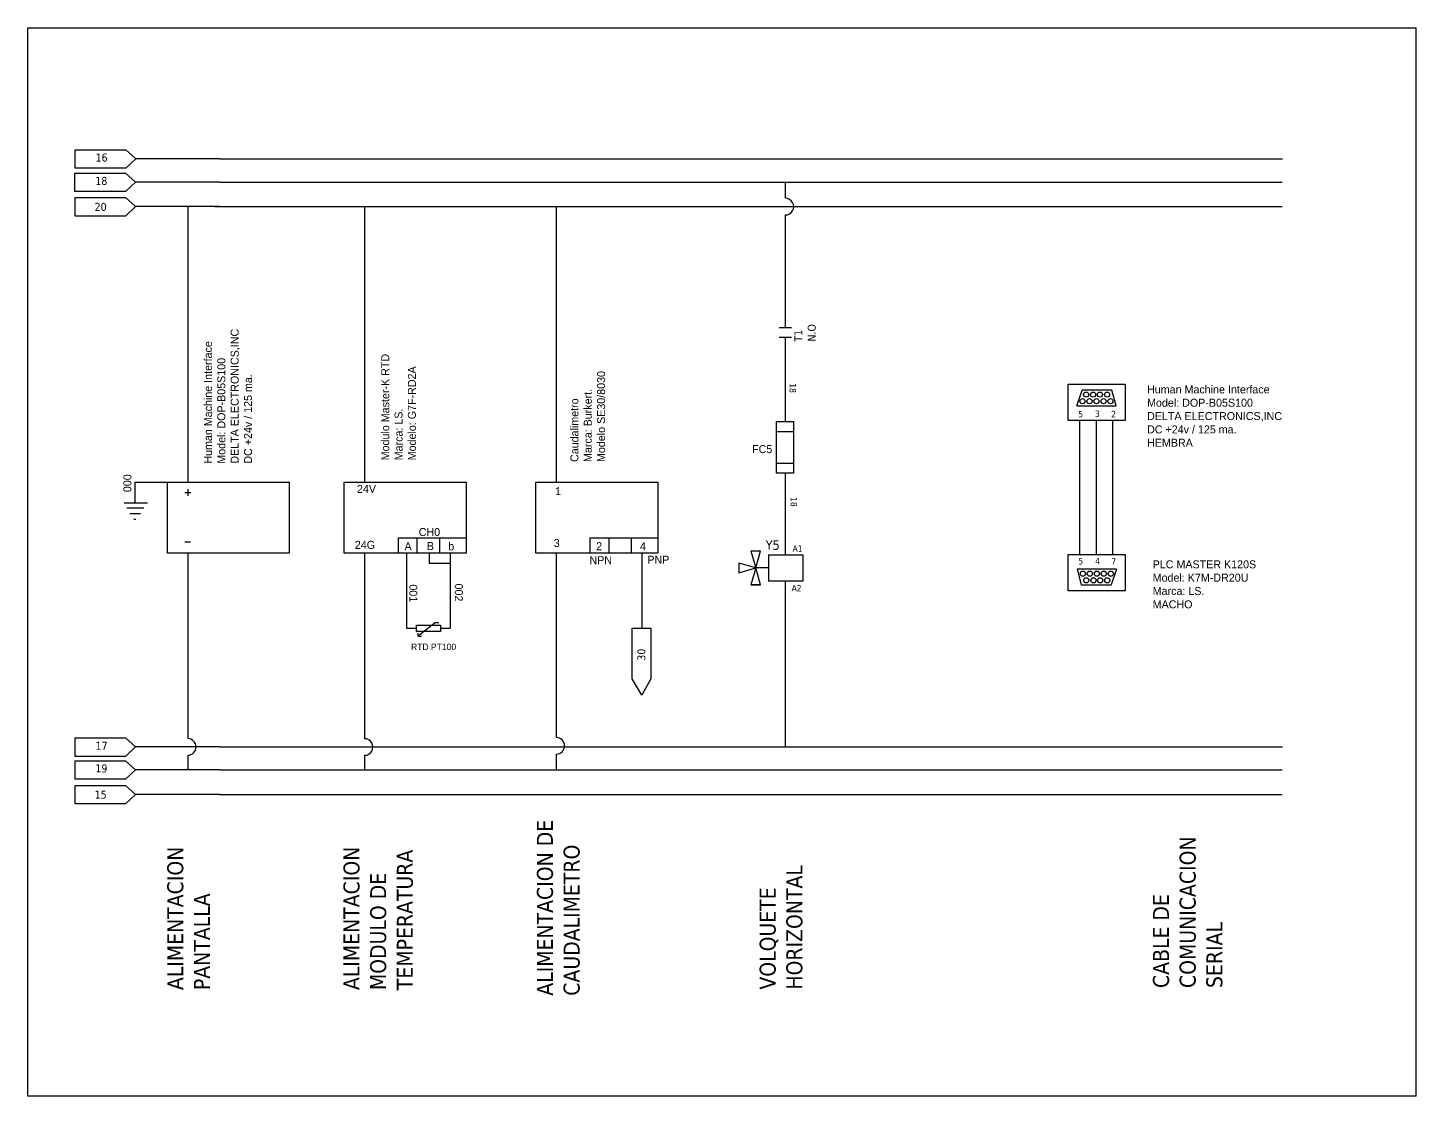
# Model space of a CAD drawing. Header units: millimetres. Extents: x 484 to 5511, y 1144 to 4084.
# Drawn here: x 5076.8 to 5510.6, y 1143.8 to 1477.8 of the extents above; entities that cross this region are included whole.
import ezdxf
from ezdxf.enums import TextEntityAlignment as Align

# ---------------------------------------------------------------- set-up
doc = ezdxf.new("R2010")
doc.units = ezdxf.units.MM
doc.layers.add('0 @ 1', color=7, linetype='Continuous')
doc.styles.add('Tahoma', font='tahoma.ttf')

# ---------------------------------------------------------------- blocks, each defined once
blk = doc.blocks.new('*U23')
at = {"linetype": 'Continuous'}
for p, q in [((-1.5, 1.92), (-1.5, -1.92)), ((1.5, 1.92), (1.5, -1.92))]:
    blk.add_line(p, q, dxfattribs=at)
at = {"style": 'Tahoma'}
for tag, p in [('Descripción', (0, 8.73)), ('Diseñador de referencia', (-0.18, 3.37))]:
    blk.add_attdef(tag, text='', height=1.5, dxfattribs=at).set_placement(p, align=Align.CENTER)
at = {"linetype": 'Continuous', "style": 'Tahoma', "flags": 8}
blk.add_attdef('Terminal 1', text='', height=1.5, dxfattribs=at).set_placement((-3.17, -0.8), align=Align.TOP_RIGHT)
blk.add_attdef('Terminal 2', text='', height=1.5, dxfattribs=at).set_placement((3.17, -0.8), align=Align.TOP_LEFT)

msp = doc.modelspace()

# ---------------------------------------------------------------- linework, layer by layer
for p, q in [((5076.815, 1143.794), (5076.815, 1477.794)), ((5076.815, 1477.794), (5510.611, 1477.794)), ((5510.611, 1143.794), (5510.611, 1477.794)), ((5091.638, 1439.667), (5107.408, 1439.667)), ((5091.638, 1433.904), (5091.638, 1439.667)), ((5107.408, 1439.667), (5110.531, 1436.86)), ((5110.531, 1436.86), (5107.408, 1433.904)), ((5136.762, 1436.86), (5110.531, 1436.86)), ((5136.762, 1436.86), (5468.801, 1436.86)), ((5091.562, 1432.375), (5107.332, 1432.375)), ((5091.562, 1426.612), (5091.562, 1432.375)), ((5107.408, 1433.904), (5091.638, 1433.904)), ((5107.332, 1432.375), (5110.455, 1429.568)), ((5110.455, 1429.568), (5107.332, 1426.612)), ((5136.685, 1429.568), (5110.455, 1429.568)), ((5136.685, 1429.568), (5468.724, 1429.568)), ((5313.512, 1424.473), (5313.512, 1429.568)), ((5107.332, 1426.612), (5091.562, 1426.612)), ((5091.588, 1424.685), (5107.357, 1424.685)), ((5091.588, 1418.922), (5091.588, 1424.685)), ((5107.357, 1424.685), (5110.481, 1421.878)), ((5107.357, 1418.922), (5091.588, 1418.922)), ((5110.481, 1421.878), (5107.357, 1418.922)), ((5136.685, 1421.878), (5110.481, 1421.878)), ((5126.784, 1421.878), (5126.784, 1335.761)), ((5135.251, 1421.878), (5468.724, 1421.878)), ((5182.052, 1421.878), (5182.052, 1335.761)), ((5241.941, 1421.878), (5241.941, 1335.761)), ((5313.458, 1419.283), (5313.458, 1383.944)), ((5313.458, 1380.944), (5313.458, 1354.738)), ((5313.468, 1379.717), (5313.468, 1354.756)), ((5313.468, 1378.675), (5313.468, 1354.756)), ((5404.53, 1359.604), (5406.192, 1364.511)), ((5415.56, 1364.511), (5406.192, 1364.511)), ((5416.901, 1359.604), (5415.56, 1364.511)), ((5404.53, 1359.604), (5416.901, 1359.604)), ((5405.357, 1355.039), (5405.357, 1313.159)), ((5410.633, 1355.039), (5410.633, 1313.159)), ((5415.753, 1355.039), (5415.753, 1313.159)), ((5310.727, 1351.609), (5316.003, 1351.609)), ((5310.727, 1341.687), (5316.003, 1341.687)), ((5313.468, 1338.536), (5313.468, 1319.904)), ((5110.229, 1335.761), (5110.229, 1329.272)), ((5110.229, 1335.761), (5120.432, 1335.761)), ((5125.91, 1332.525), (5127.765, 1332.525)), ((5126.837, 1333.604), (5126.837, 1331.495)), ((5106.948, 1329.272), (5114.26, 1329.272)), ((5107.72, 1327.684), (5113.079, 1327.684)), ((5108.674, 1325.96), (5111.989, 1325.96)), ((5109.991, 1324.235), (5110.536, 1324.235)), ((5313.468, 1319.904), (5313.468, 1313.052)), ((5125.84, 1317.129), (5127.695, 1317.129)), ((5192.547, 1318.392), (5213.802, 1318.392)), ((5192.547, 1318.392), (5192.547, 1313.554)), ((5198.416, 1318.392), (5198.416, 1313.554)), ((5205.406, 1318.392), (5205.406, 1313.554)), ((5252.436, 1318.392), (5273.691, 1318.392)), ((5252.436, 1318.392), (5252.436, 1313.554)), ((5258.305, 1318.392), (5258.305, 1313.554)), ((5265.295, 1318.392), (5265.295, 1313.554)), ((5126.784, 1313.554), (5126.784, 1255.585)), ((5182.052, 1313.554), (5182.052, 1255.561)), ((5195.123, 1313.554), (5195.123, 1290.092)), ((5202.202, 1313.554), (5202.202, 1310.381)), ((5202.202, 1310.381), (5208.741, 1310.381)), ((5208.741, 1313.554), (5208.741, 1290.092)), ((5241.941, 1313.554), (5241.941, 1255.933)), ((5268.63, 1313.554), (5268.63, 1290.092)), ((5304.252, 1308.932), (5298.976, 1310.432)), ((5298.976, 1310.432), (5298.976, 1307.432)), ((5302.752, 1314.208), (5304.252, 1308.932)), ((5305.752, 1314.208), (5302.752, 1314.208)), ((5304.252, 1308.932), (5305.752, 1314.208)), ((5308.276, 1313.052), (5318.958, 1313.052)), ((5308.276, 1313.052), (5308.276, 1304.808)), ((5318.958, 1313.052), (5318.958, 1304.808)), ((5298.976, 1307.432), (5304.252, 1308.932)), ((5304.252, 1308.932), (5302.752, 1303.657)), ((5308.276, 1308.932), (5304.252, 1308.932)), ((5305.752, 1303.657), (5304.252, 1308.932)), ((5417.004, 1308.593), (5404.633, 1308.593)), ((5404.633, 1308.593), (5405.974, 1303.686)), ((5417.004, 1308.593), (5415.341, 1303.686)), ((5302.752, 1303.657), (5305.752, 1303.657)), ((5305.413, 1303.657), (5303.09, 1303.657)), ((5318.958, 1304.808), (5308.276, 1304.808)), ((5313.468, 1304.808), (5313.468, 1297.957)), ((5405.974, 1303.686), (5415.341, 1303.686)), ((5313.468, 1297.957), (5313.468, 1252.987)), ((5195.123, 1290.092), (5198.232, 1290.092)), ((5204.163, 1291.91), (5198.756, 1287.651)), ((5198.756, 1287.651), (5198.756, 1288.58)), ((5204.163, 1291.91), (5205.229, 1291.91)), ((5205.742, 1290.092), (5208.741, 1290.092)), ((5265.673, 1274.322), (5265.673, 1290.092)), ((5265.673, 1290.092), (5271.437, 1290.092)), ((5271.437, 1290.092), (5271.437, 1274.322)), ((5198.756, 1287.651), (5199.822, 1287.651)), ((5268.63, 1269.216), (5265.673, 1274.322)), ((5271.437, 1274.322), (5268.63, 1269.216)), ((5091.617, 1255.795), (5107.386, 1255.795)), ((5091.617, 1250.031), (5091.617, 1255.795)), ((5107.386, 1255.795), (5110.51, 1252.987)), ((5107.386, 1250.031), (5091.617, 1250.031)), ((5110.51, 1252.987), (5107.386, 1250.031)), ((5136.74, 1252.987), (5110.51, 1252.987)), ((5126.792, 1250.387), (5126.792, 1245.821)), ((5136.74, 1252.987), (5468.779, 1252.987)), ((5182.033, 1250.366), (5182.033, 1245.82)), ((5241.939, 1250.732), (5241.939, 1245.816)), ((5091.588, 1248.623), (5107.357, 1248.623)), ((5091.588, 1242.859), (5091.588, 1248.623)), ((5107.357, 1248.623), (5110.481, 1245.816)), ((5110.481, 1245.816), (5107.357, 1242.859)), ((5136.711, 1245.816), (5110.481, 1245.816)), ((5136.711, 1245.816), (5468.75, 1245.816)), ((5107.357, 1242.859), (5091.588, 1242.859)), ((5091.613, 1240.933), (5107.383, 1240.933)), ((5091.613, 1235.169), (5091.613, 1240.933)), ((5107.383, 1240.933), (5110.506, 1238.126)), ((5110.506, 1238.126), (5107.383, 1235.169)), ((5136.711, 1238.126), (5110.506, 1238.126)), ((5136.711, 1238.126), (5468.75, 1238.126)), ((5107.383, 1235.169), (5091.613, 1235.169)), ((5510.611, 1143.794), (5076.815, 1143.794))]:
    msp.add_line(p, q)
for points in [[(5401.844, 1366.43), (5419.69, 1366.43), (5419.69, 1355.039), (5401.844, 1355.039)], [(5310.727, 1354.756), (5316.003, 1354.756), (5316.003, 1338.536), (5310.727, 1338.536)], [(5120.432, 1335.761), (5158.534, 1335.761), (5158.534, 1313.554), (5120.432, 1313.554)], [(5175.7, 1335.761), (5213.802, 1335.761), (5213.802, 1313.554), (5175.7, 1313.554)], [(5235.589, 1335.761), (5273.691, 1335.761), (5273.691, 1313.554), (5235.589, 1313.554)], [(5419.69, 1301.768), (5401.844, 1301.768), (5401.844, 1313.159), (5419.69, 1313.159)], [(5198.232, 1291.024), (5205.742, 1291.024), (5205.742, 1289.047), (5198.232, 1289.047)]]:
    msp.add_lwpolyline(points, close=True)
for centre in [(5407.462, 1363.13), (5409.655, 1363.13), (5411.793, 1363.13), (5414.016, 1363.13), (5406.346, 1361.058), (5408.539, 1361.058), (5410.677, 1361.058), (5412.9, 1361.058), (5415.051, 1361.058), (5406.483, 1307.139), (5407.517, 1305.067), (5408.633, 1307.139), (5409.741, 1305.067), (5410.857, 1307.139), (5411.879, 1305.067), (5412.995, 1307.139), (5414.072, 1305.067), (5415.188, 1307.139)]:
    msp.add_circle(centre, 0.802)
for centre, start, end in [((5313.511, 1421.878), 268.93884, 89.99509), ((5126.786, 1252.991), 270, 90), ((5182.055, 1252.967), 269.44763, 89.99867), ((5241.936, 1253.328), 270, 90)]:
    msp.add_arc(centre, 2.595, start, end)

# ---------------------------------------------------------------- block references
at = {"layer": '0 @ 1', "rotation": 270}
msp.add_blockref('*U23', (5313.472, 1382.444), dxfattribs=at)

# ---------------------------------------------------------------- texts
at = {"attachment_point": 1, "style": 'Tahoma'}
for s, insert, char_height, width in [('16', (5098.003, 1438.467), 2.5, 15.27778), ('18', (5097.926, 1431.175), 2.5, 15.27778), ('20', (5097.695, 1423.065), 2.5, 15.27778), ('5', (5405.03, 1358.024), 2, 2.33083), ('3', (5410.266, 1358.097), 2, 2.33083), ('2', (5415.319, 1358.04), 2, 2.33083), ('Y5', (5307.352, 1317.598), 3, 4.60148), ('A1', (5315.745, 1315.982), 2, 4.60148), ('5', (5405.054, 1312.017), 2, 2.33083), ('4', (5410.291, 1312.09), 2, 2.33083), ('7', (5415.343, 1312.033), 2, 2.33083), ('A2', (5315.448, 1303.631), 2, 4.60148), ('17', (5097.981, 1254.594), 2.5, 15.27778), ('19', (5097.952, 1247.525), 2.5, 15.27778), ('15', (5097.721, 1239.312), 2.5, 15.27778)]:
    msp.add_mtext(s, dxfattribs=dict(at, insert=insert, char_height=char_height, width=width))
at = {"insert": (5316.314, 1379.688), "char_height": 2.5, "attachment_point": 1, "rotation": 90, "style": 'Tahoma'}
msp.add_mtext_dynamic_manual_height_columns('T1\\PN.O', width=5.39125, gutter_width=15, heights=[0], dxfattribs=at)
at = {"char_height": 2.5, "attachment_point": 1}
for s, insert, width, rotation in [('Human Machine Interface \\PModel: DOP-B05S100\\PDELTA ELECTRONICS,INC\\PDC +24v / 125 ma.', (5131.871, 1341.529), 57.68093, 90), ('Modulo Master-K RTD\\PMarca: LS.\\PModelo: G7F-RD2A', (5187.247, 1342.587), 48.96628, 90), ('Caudalimetro \\PMarca: Burkert. \\PModelo SE30/8030', (5246.35, 1342.056), 59.0902, 90), ('000', (5109.162, 1338.203), 15.27778, 270), ('001', (5198.521, 1303.801), 15.27778, 270), ('002', (5212.748, 1304.053), 15.27778, 270)]:
    msp.add_mtext(s, dxfattribs=dict(at, insert=insert, width=width, rotation=rotation))
at = {"attachment_point": 1, "style": 'Tahoma'}
for s, insert, char_height, width, rotation in [('18', (5316.807, 1366.648), 2, 8.27999, 270), ('18', (5317.149, 1331.066), 2, 8.27999, 270), ('30', (5267.261, 1279.933), 2.5, 15.27778, 90), ('ALIMENTACION DE CAUDALIMETRO', (5235.894, 1175.212), 5, 58.43691, 90), ('CABLE DE COMUNICACION SERIAL', (5428.361, 1177.622), 5, 58.43691, 90), ('ALIMENTACION PANTALLA', (5120.395, 1176.969), 5, 58.43691, 90), ('ALIMENTACION MODULO DE TEMPERATURA', (5175.449, 1176.969), 5, 58.43691, 90), ('VOLQUETE HORIZONTAL', (5305.477, 1177.118), 5, 58.43691, 90)]:
    msp.add_mtext(s, dxfattribs=dict(at, insert=insert, char_height=char_height, width=width, rotation=rotation))
at = {"attachment_point": 1}
for s, insert, char_height, width in [('Human Machine Interface \\PModel: DOP-B05S100\\PDELTA ELECTRONICS,INC\\PDC +24v / 125 ma.\\PHEMBRA', (5426.519, 1365.995), 2.5, 57.68093), ('FC5', (5303.115, 1347.33), 2.5, 7.30496), ('24V', (5179.668, 1334.899), 2.5, 7.30496), ('1', (5241.572, 1334.189), 2.5, 7.30496), ('CH0', (5198.956, 1321.406), 2.5, 6.34608), ('24G', (5179.002, 1317.391), 2.5, 7.30496), ('A', (5194.524, 1316.982), 2.5, 2.87933), ('B', (5201.492, 1317.022), 2.5, 2.87933), ('b', (5208.177, 1316.948), 2.5, 2.87933), ('3', (5241.143, 1317.983), 2.5, 7.30496), ('2', (5254.413, 1316.982), 2.5, 2.87933), ('4', (5268.066, 1316.948), 2.5, 2.87933), ('NPN', (5252.292, 1312.616), 2.5, 2.87933), ('PNP', (5270.389, 1312.745), 2.5, 2.87933), ('PLC MASTER K120S\\PModel: K7M-DR20U\\PMarca: LS.\\PMACHO', (5428.269, 1311.312), 2.5, 60.88776), ('RTD PT100', (5196.55, 1285.267), 2, 17.90627)]:
    msp.add_mtext(s, dxfattribs=dict(at, insert=insert, char_height=char_height, width=width))

doc.saveas('drawing.dxf')
